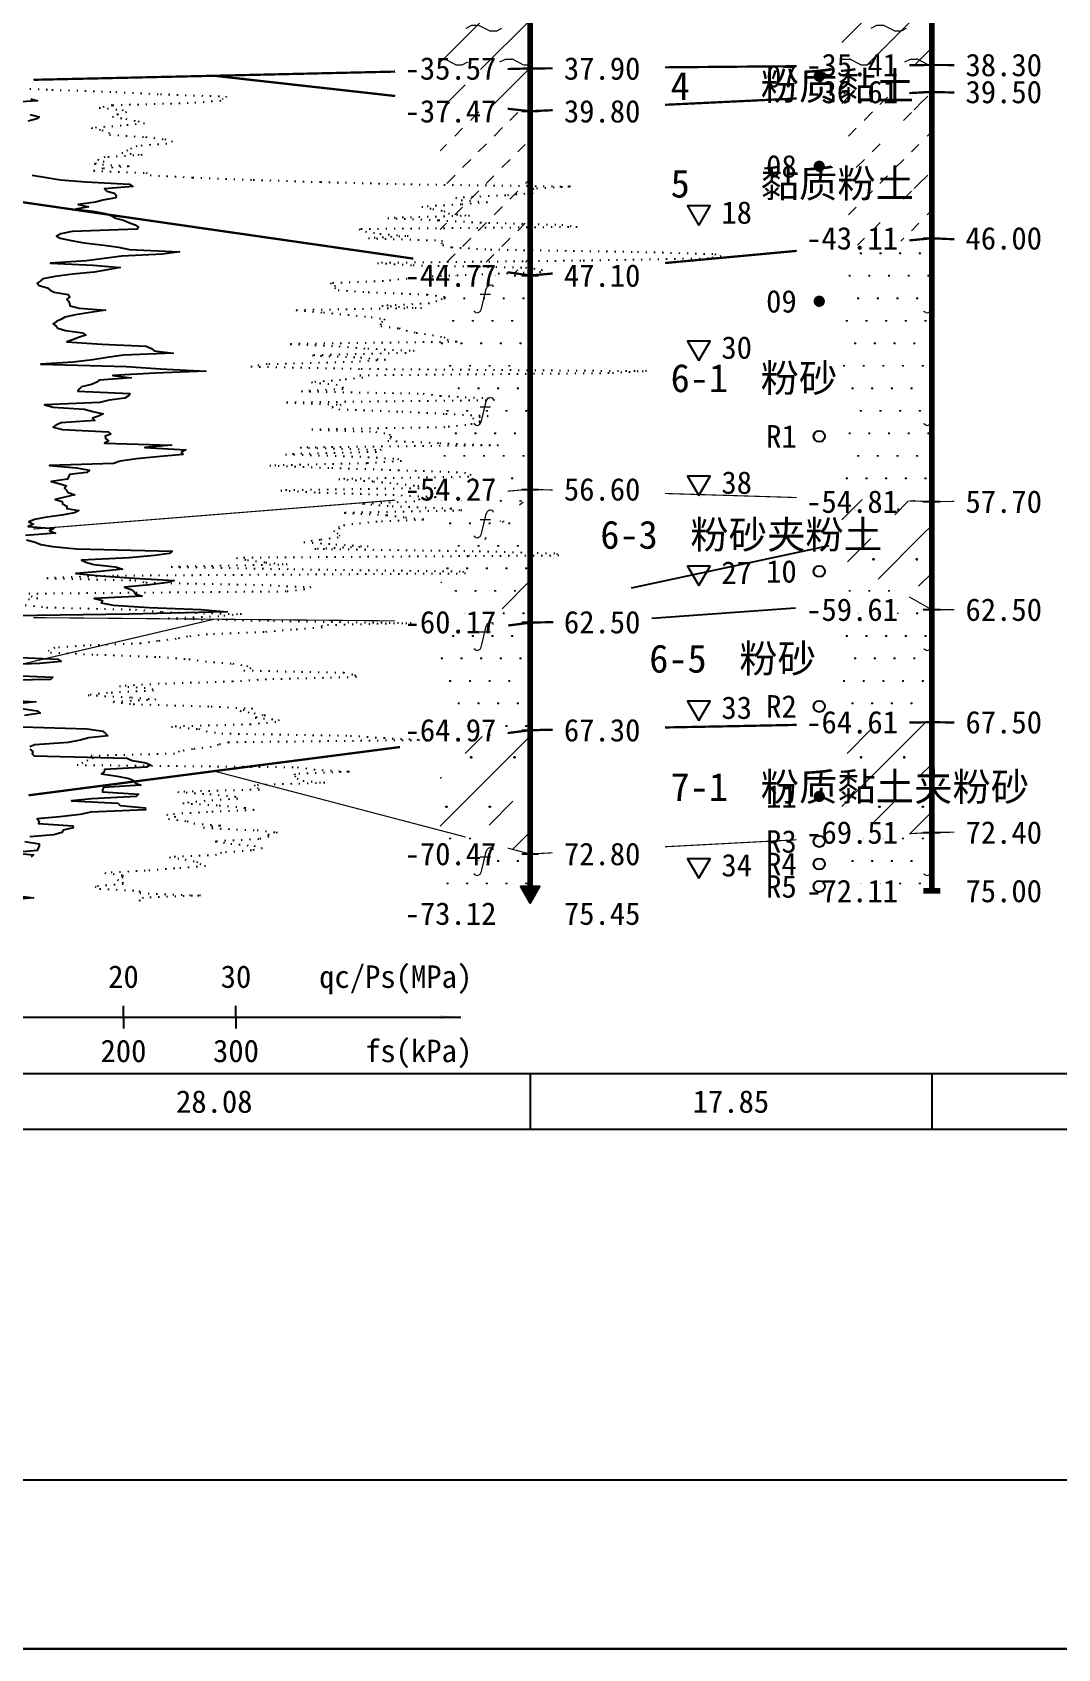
# Model space of a CAD drawing. Extents: x -37 to 3540, y -1485 to 297.
# Drawn here: x 154.7 to 245.8, y -594 to -450.4 of the extents above; entities that cross this region are included whole.
import ezdxf
from ezdxf.enums import TextEntityAlignment as Align

# ---------------------------------------------------------------- set-up
doc = ezdxf.new("R2010")
doc.units = 0
doc.linetypes.add('DOT', pattern=[6.35, 0, -6.35])
doc.layers.get('0').update_dxf_attribs({"linetype": 'CONTINUOUS'})
for name, color, linetype in [('CURVE', 200, 'CONTINUOUS'), ('FRAME', 7, 'CONTINUOUS'), ('HOLE', 41, 'CONTINUOUS'), ('RULER', 7, 'CONTINUOUS'), ('SAMPLE', 1, 'CONTINUOUS'), ('STRATUM', 241, 'CONTINUOUS')]:
    doc.layers.add(name, color=color, linetype=linetype)
doc.layers.add('HATCH', color=7, linetype='CONTINUOUS', lineweight=13)
doc.styles.add('ST', font='')
doc.styles.get('ST').set_extended_font_data('SimSun')
pattern_1 = [(45, (134.838, -594), (-2.12132, 2.12132), [10, 0]), (26.565, (135.912, -594.2536), (5.999823, 5.999812), [0.567, -12.849]), (0, (135.345, -594.2536), (0, 6), [0.567, -5.433]), (26.565, (133.2567, -594), (5.999823, 5.999812), [0.567, -12.849]), (0, (133.764, -593.7464), (0, 6), [0.567, -5.433]), (153.435, (135.345, -594.2536), (-5.999818, -5e-06), [1.134, -12.2826]), (26.565, (138.912, -591.2536), (5.999823, 5.999812), [0.567, -12.849]), (0, (138.345, -591.2536), (0, 6), [0.567, -5.433]), (26.565, (136.2567, -591), (5.999823, 5.999812), [0.567, -12.849]), (0, (136.764, -590.7464), (0, 6), [0.567, -5.433]), (153.435, (138.345, -591.2536), (-5.999818, -5e-06), [1.134, -12.2826])]
pattern_2 = [(45, (134.838, -594), (-4.24264, 4.24264), [10, 0]), (45, (135.899, -597.182), (-2.12132, 6.36396), [3, -3])]
pattern_3 = [(45, (134.838, -594), (-6e-07, 6.99998), [0.9473, -8.9522]), (45, (136.238, -592.6), (-6e-07, 6.99998), [0.9869, -8.9126]), (45, (137.638, -591.2), (-6e-07, 6.99998), [1.06018, -8.8393]), (45, (139.038, -589.8), (-6e-07, 6.99998), [0.94918, -8.95032]), (45, (140.438, -588.4), (-6e-07, 6.99998), [1.0365, -8.863]), (45, (138.338, -594), (-6e-07, 6.99998), [1.01335, -8.88615]), (45, (139.738, -592.6), (-6e-07, 6.99998), [1.07896, -12.12037]), (45, (141.138, -591.2), (-6e-07, 6.99998), [0.99882, -8.90067]), (45, (135.538, -589.8), (-4e-07, 6.99998), [1.05533, -8.84416]), (45, (136.938, -588.4), (-4e-07, 6.99998), [1.0365, -8.863])]
pattern_4 = [(82.875, (134.0034, -595.206), (0.000369, 10.000176), [0.0893, -80.5337]), (143.13, (134.1044, -595.2818), (-29.999964, 20.000054), [0.12627, -49.87373]), (172.875, (134.2816, -595.304), (-70.000246, 9.99966), [0.17857, -80.44443]), (206.565, (134.46, -595.2147), (-9.9997, -9.99969), [0.19954, -22.16046]), (243.435, (134.5493, -595.0363), (9e-06, -9.9997), [0.19954, -22.16146]), (255.964, (134.6386, -594.679), (-0.0002, -9.9995), [0.36813, -40.86287]), (255.964, (134.9486, -593.439), (-0.0002, -9.9995), [1.2784, -39.9526]), (255.964, (135.017, -593.165), (-0.0002, -9.9995), [0.28235, -40.94865]), (216.87, (135.2073, -592.9108), (-9.999982, -10.000018), [0.12627, -49.87373]), (243.435, (135.1063, -592.9865), (9e-06, -9.9997), [0.19954, -22.16146]), (206.565, (135.386, -592.8215), (-9.9997, -9.99969), [0.19954, -22.16046]), (172.875, (135.563, -592.8437), (-70.000246, 9.99966), [0.17857, -80.44443]), (143.13, (135.664, -592.9194), (-29.999964, 20.000054), [0.12627, -49.87373]), (82.875, (135.6529, -593.008), (0.000369, 10.000176), [0.0893, -80.5337]), (0, (134.508, -593.66), (0, 10), [0.89286, -9.10714]), (0, (134.863, -594), (1, 2), [0, -1.75]), (0, (134.838, -593.975), (1, 2), [0, -1.75]), (0, (134.838, -594), (1, 2), [0, -1.75]), (0, (134.813, -594), (1, 2), [0, -1.75]), (0, (134.838, -594.025), (1, 2), [0, -1.75])]
pattern_5 = [(82.875, (133.0018, -596.6533), (0.00081, 22.00039), [0.1964, -177.1742]), (143.13, (133.224, -596.82), (-65.99992, 44.00012), [0.2778, -109.7222]), (172.875, (133.614, -596.8687), (-154.00054, 21.999253), [0.3929, -176.9777]), (206.565, (134.007, -596.672), (-21.99935, -21.9993), [0.439, -48.753]), (243.435, (134.203, -596.28), (2e-05, -21.9993), [0.439, -48.7552]), (255.964, (134.399, -595.494), (-0.00044, -21.9989), [0.8099, -89.8983]), (255.964, (135.0813, -592.7656), (-0.00044, -21.9989), [2.8124, -87.8958]), (255.964, (135.232, -592.163), (-0.00044, -21.9989), [0.6212, -90.087]), (216.87, (135.6506, -591.6037), (-21.99996, -22.00004), [0.2778, -109.7222]), (243.435, (135.428, -591.77), (2e-05, -21.9993), [0.439, -48.7552]), (206.565, (136.043, -591.407), (-21.99935, -21.9993), [0.439, -48.753]), (172.875, (136.433, -591.456), (-154.00054, 21.999253), [0.3929, -176.9777]), (143.13, (136.6553, -591.6228), (-65.99992, 44.00012), [0.2778, -109.7222]), (82.875, (136.631, -591.8177), (0.00081, 22.00039), [0.1964, -177.1742]), (0, (134.113, -593.252), (0, 22), [1.9643, -20.0357]), (0, (134.893, -594), (2.2, 4.4), [0, -3.85]), (0, (134.838, -593.945), (2.2, 4.4), [0, -3.85]), (0, (134.838, -594), (2.2, 4.4), [0, -3.85]), (0, (134.783, -594), (2.2, 4.4), [0, -3.85]), (0, (134.838, -594.055), (2.2, 4.4), [0, -3.85])]

# ---------------------------------------------------------------- blocks, each defined once
blk = doc.blocks.new('Trigon')
blk.add_hatch(color=256).paths.add_polyline_path([(-0.87, 1.5), (0, 0), (0.87, 1.5)])
blk.add_lwpolyline([(0, 0), (0.87, 1.5), (-0.87, 1.5)], close=True)
blk = doc.blocks.new('Arrow')
for points in [[(-3.984779, 0.348623), (0, 0), (-3.189535, 0)], [(-3.189535, 0), (0, 0), (-3.984779, -0.348623)]]:
    blk.add_solid(points)
blk = doc.blocks.new('SampleSoilUndisturbed')
at = {"const_width": 0.5}
blk.add_lwpolyline([(-0.25, 0, 1), (0.25, 0, 1)], format="xyb", close=True, dxfattribs=at)
blk = doc.blocks.new('SampleSoilDisturbed')
blk.add_circle((0, 0), 0.5)
blk = doc.blocks.new('TrigonHollow')
blk.add_lwpolyline([(0, -1.15), (1, 0.58), (-1, 0.58)], close=True)

msp = doc.modelspace()

# ---------------------------------------------------------------- hatches: boundary and pattern name
at = {"layer": 'HATCH'}
h = msp.add_hatch(dxfattribs=at)
h.set_pattern_fill('YNNT', color=251, style=0)
h.set_pattern_definition(pattern_1)
h.paths.add_polyline_path([(234.65, -437.67), (226.65, -438.46), (226.65, -453.34), (234.65, -453.27)])
h.paths.add_polyline_path([(218.63, -449.13), (238.13, -449.13), (238.13, -444.25), (218.63, -444.25)], flags=9)
h.paths.add_polyline_path([(222.58, -454.76), (232.14, -454.76), (232.14, -451.83), (222.58, -451.83)], flags=9)
h.paths.add_polyline_path([(222.58, -439.16), (232.14, -439.16), (232.14, -436.23), (222.58, -436.23)], flags=9)
h = msp.add_hatch(dxfattribs=at)
h.set_pattern_fill('YNNT', color=251, style=0)
h.set_pattern_definition(pattern_1)
h.paths.add_polyline_path([(198.95, -441.18), (190.95, -440.8), (190.95, -453.77), (198.95, -453.58)])
h.paths.add_polyline_path([(186.88, -455.07), (196.44, -455.07), (196.44, -452.14), (186.88, -452.14)], flags=9)
h.paths.add_polyline_path([(186.88, -442.67), (196.44, -442.67), (196.44, -439.74), (186.88, -439.74)], flags=9)
h = msp.add_hatch(dxfattribs=at)
h.set_pattern_fill('FZNT', color=32, style=0)
h.set_pattern_definition(pattern_2)
h.paths.add_polyline_path([(198.95, -453.58), (190.95, -453.77), (190.95, -456.48), (198.95, -457.38)])
h.paths.add_polyline_path([(186.88, -458.87), (196.44, -458.87), (196.44, -455.94), (186.88, -455.94)], flags=9)
h.paths.add_polyline_path([(186.88, -455.07), (196.44, -455.07), (196.44, -452.14), (186.88, -452.14)], flags=9)
h = msp.add_hatch(dxfattribs=at)
h.set_pattern_fill('NZFT', color=52, style=0)
h.set_pattern_definition(pattern_3)
h.paths.add_polyline_path([(234.65, -455.67), (226.65, -456.06), (226.65, -469.41), (234.65, -468.67)])
h.paths.add_polyline_path([(218.62, -466.24), (234.57, -466.24), (234.57, -461.3), (218.62, -461.3)], flags=9)
h.paths.add_polyline_path([(218.62, -457.57), (234.57, -457.57), (234.57, -452.62), (218.62, -452.62)], flags=9)
h.paths.add_polyline_path([(222.58, -470.16), (232.14, -470.16), (232.14, -467.23), (222.58, -467.23)], flags=9)
h.paths.add_polyline_path([(222.58, -457.16), (232.14, -457.16), (232.14, -454.23), (222.58, -454.23)], flags=24)
h = msp.add_hatch(dxfattribs=at)
h.set_pattern_fill('NZFT', color=52, style=0)
h.set_pattern_definition(pattern_3)
h.paths.add_polyline_path([(198.95, -457.38), (190.95, -456.48), (190.95, -470.83), (198.95, -471.98)])
h.paths.add_polyline_path([(186.88, -473.47), (196.43, -473.47), (196.43, -470.57), (186.88, -470.57)], flags=9)
h.paths.add_polyline_path([(186.88, -458.87), (196.44, -458.87), (196.44, -455.94), (186.88, -455.94)], flags=9)
h = msp.add_hatch(dxfattribs=at)
h.set_pattern_fill('FS', color=142, style=0)
h.set_pattern_definition(pattern_4)
h.paths.add_polyline_path([(234.65, -468.67), (226.65, -469.41), (226.65, -491.83), (234.65, -492.07)])
h.paths.add_polyline_path([(222.58, -493.56), (232.14, -493.56), (232.14, -490.63), (222.58, -490.63)], flags=9)
h.paths.add_polyline_path([(222.58, -470.16), (232.14, -470.16), (232.14, -467.23), (222.58, -467.23)], flags=9)
h = msp.add_hatch(dxfattribs=at)
h.set_pattern_fill('FS', color=142, style=0)
h.set_pattern_definition(pattern_4)
h.paths.add_polyline_path([(198.95, -471.98), (190.95, -470.83), (190.95, -491.62), (198.95, -490.98)])
h.paths.add_polyline_path([(186.88, -492.47), (196.43, -492.47), (196.43, -489.57), (186.88, -489.57)], flags=9)
h.paths.add_polyline_path([(186.88, -473.47), (196.43, -473.47), (196.43, -470.57), (186.88, -470.57)], flags=9)
h = msp.add_hatch(dxfattribs=at)
h.set_pattern_fill('FS', color=142, style=0)
h.set_pattern_definition(pattern_4)
h.paths.add_polyline_path([(198.95, -490.98), (190.95, -491.62), (190.95, -502.71), (198.95, -502.78)])
h.paths.add_polyline_path([(186.88, -504.27), (196.44, -504.27), (196.44, -501.34), (186.88, -501.34)], flags=9)
h.paths.add_polyline_path([(186.88, -492.47), (196.43, -492.47), (196.43, -489.57), (186.88, -489.57)], flags=9)
h = msp.add_hatch(dxfattribs=at)
h.set_pattern_fill('SZFT', color=142, scale=2.2, style=0)
h.set_pattern_definition([(45, (134.838, -594), (-2e-06, 15.4), [4.3383, -17.4406]), (45, (141.026, -587.777), (-2e-06, 15.4), [4.386, -17.3928]), (45, (145.986, -582.819), (-2e-06, 15.4), [3.99, -17.789]), (26.565, (134.838, -586.3), (15.4, 15.4), [0.2123, -34.2231]), (36.87, (136.378, -584.76), (15.4, 15.4), [0.435, -76.565]), (315, (142.538, -578.653), (15.4, 3e-06), [0.0727, -21.7062]), (26.565, (142.538, -594), (15.4, 15.4), [0.3184, -34.117]), (26.565, (144.078, -592.46), (15.4, 15.4), [0.2316, -34.2038]), (90, (144.848, -591.69), (-15.4, -1e-06), [0.0633, -15.3367]), (26.565, (145.618, -590.92), (15.4, 15.4), [0.2002, -68.6707]), (36.87, (147.158, -589.38), (15.4, 15.4), [0.2435, -76.7565]), (45, (148.698, -587.84), (-5e-07, 15.4), [0.24, -21.5388]), (315, (150.049, -586.195), (15.4, 3e-06), [0.0727, -21.7062]), (36.87, (137.918, -583.22), (15.4, 15.4), [0.2249, -76.7751]), (53.13, (139.458, -581.68), (30.8, 46.2), [0.2956, -76.7044]), (53.13, (140.998, -580.14), (30.8, 46.2), [0.2777, -76.7223])])
h.paths.add_polyline_path([(198.95, -490.98), (190.95, -491.62), (190.95, -502.71), (198.95, -502.78)])
h.paths.add_polyline_path([(186.88, -504.27), (196.44, -504.27), (196.44, -501.34), (186.88, -501.34)], flags=9)
h.paths.add_polyline_path([(186.88, -492.47), (196.43, -492.47), (196.43, -489.57), (186.88, -489.57)], flags=9)
h = msp.add_hatch(dxfattribs=at)
h.set_pattern_fill('FZNT', color=32, style=0)
h.set_pattern_definition(pattern_2)
h.paths.add_polyline_path([(234.65, -492.07), (226.65, -491.83), (226.65, -497.13), (234.65, -501.67)])
h.paths.add_polyline_path([(212.37, -497.45), (231.9, -497.45), (231.9, -492.5), (212.37, -492.5)], flags=9)
h.paths.add_polyline_path([(222.58, -493.56), (232.14, -493.56), (232.14, -490.63), (222.58, -490.63)], flags=9)
h = msp.add_hatch(dxfattribs=at)
h.set_pattern_fill('FS', color=32, scale=2.2, style=0)
h.set_pattern_definition(pattern_5)
h.paths.add_polyline_path([(234.65, -492.07), (226.65, -491.83), (226.65, -497.13), (234.65, -501.67)])
h.paths.add_polyline_path([(212.37, -497.45), (231.9, -497.45), (231.9, -492.5), (212.37, -492.5)], flags=9)
h.paths.add_polyline_path([(222.58, -493.56), (232.14, -493.56), (232.14, -490.63), (222.58, -490.63)], flags=9)
h = msp.add_hatch(dxfattribs=at)
h.set_pattern_fill('FS', color=142, style=0)
h.set_pattern_definition(pattern_4)
h.paths.add_polyline_path([(234.65, -501.67), (226.65, -497.13), (226.65, -511.83), (234.65, -511.67)])
h.paths.add_polyline_path([(222.58, -513.16), (232.14, -513.16), (232.14, -510.23), (222.58, -510.23)], flags=9)
h.paths.add_polyline_path([(222.58, -503.16), (232.14, -503.16), (232.14, -500.23), (222.58, -500.23)], flags=9)
h = msp.add_hatch(dxfattribs=at)
h.set_pattern_fill('FS', color=142, style=0)
h.set_pattern_definition(pattern_4)
h.paths.add_polyline_path([(198.95, -502.78), (190.95, -502.71), (190.95, -513.42), (198.95, -512.38)])
h.paths.add_polyline_path([(186.88, -513.87), (196.44, -513.87), (196.44, -510.94), (186.88, -510.94)], flags=9)
h.paths.add_polyline_path([(186.88, -504.27), (196.44, -504.27), (196.44, -501.34), (186.88, -501.34)], flags=9)
h = msp.add_hatch(dxfattribs=at)
h.set_pattern_fill('FZNT', color=32, style=0)
h.set_pattern_definition(pattern_2)
h.paths.add_polyline_path([(198.95, -512.38), (190.95, -513.42), (190.95, -521.29), (198.95, -523.38)])
h.paths.add_polyline_path([(186.88, -524.87), (196.44, -524.87), (196.44, -521.94), (186.88, -521.94)], flags=9)
h.paths.add_polyline_path([(186.88, -513.87), (196.44, -513.87), (196.44, -510.94), (186.88, -510.94)], flags=9)
h = msp.add_hatch(dxfattribs=at)
h.set_pattern_fill('FS', color=32, scale=2.2, style=0)
h.set_pattern_definition(pattern_5)
h.paths.add_polyline_path([(198.95, -512.38), (190.95, -513.42), (190.95, -521.29), (198.95, -523.38)])
h.paths.add_polyline_path([(186.88, -524.87), (196.44, -524.87), (196.44, -521.94), (186.88, -521.94)], flags=9)
h.paths.add_polyline_path([(186.88, -513.87), (196.44, -513.87), (196.44, -510.94), (186.88, -510.94)], flags=9)
h = msp.add_hatch(dxfattribs=at)
h.set_pattern_fill('FZNT', color=32, style=0)
h.set_pattern_definition(pattern_2)
h.paths.add_polyline_path([(234.65, -511.67), (226.65, -511.83), (226.65, -521.9), (234.65, -521.47)])
h.paths.add_polyline_path([(218.62, -519.86), (245.29, -519.86), (245.29, -514.92), (218.62, -514.92)], flags=9)
h.paths.add_polyline_path([(222.58, -522.96), (232.14, -522.96), (232.14, -520.03), (222.58, -520.03)], flags=9)
h.paths.add_polyline_path([(222.58, -513.16), (232.14, -513.16), (232.14, -510.23), (222.58, -510.23)], flags=9)
h = msp.add_hatch(dxfattribs=at)
h.set_pattern_fill('FS', color=32, scale=2.2, style=0)
h.set_pattern_definition(pattern_5)
h.paths.add_polyline_path([(234.65, -511.67), (226.65, -511.83), (226.65, -521.9), (234.65, -521.47)])
h.paths.add_polyline_path([(218.62, -519.86), (245.29, -519.86), (245.29, -514.92), (218.62, -514.92)], flags=9)
h.paths.add_polyline_path([(222.58, -522.96), (232.14, -522.96), (232.14, -520.03), (222.58, -520.03)], flags=9)
h.paths.add_polyline_path([(222.58, -513.16), (232.14, -513.16), (232.14, -510.23), (222.58, -510.23)], flags=9)
h = msp.add_hatch(dxfattribs=at)
h.set_pattern_fill('FS', color=142, style=0)
h.set_pattern_definition(pattern_4)
h.paths.add_polyline_path([(198.95, -523.38), (190.95, -521.29), (190.95, -527.78), (198.95, -527.78), (198.08, -526.28), (198.95, -526.28)])
h.paths.add_polyline_path([(186.88, -530.17), (196.44, -530.17), (196.44, -527.24), (186.88, -527.24)], flags=9)
h.paths.add_polyline_path([(186.88, -524.87), (196.44, -524.87), (196.44, -521.94), (186.88, -521.94)], flags=9)
h = msp.add_hatch(dxfattribs=at)
h.set_pattern_fill('FS', color=142, style=0)
h.set_pattern_definition(pattern_4)
h.paths.add_polyline_path([(234.65, -521.47), (226.65, -521.9), (226.65, -526.67), (234.65, -526.67)])
h.paths.add_polyline_path([(222.58, -528.16), (232.13, -528.16), (232.13, -525.24), (222.58, -525.24)], flags=9)
h.paths.add_polyline_path([(222.58, -522.96), (232.14, -522.96), (232.14, -520.03), (222.58, -520.03)], flags=9)

# ---------------------------------------------------------------- linework, layer by layer
at = {"layer": 'CURVE', "color": 100, "linetype": 'DOT', "ltscale": 0.1}
for points in [[(151.53, -455.27), (156.44, -455.47), (162.12, -455.67), (166.08, -455.87), (171.95, -456.07), (171.64, -456.27), (171.44, -456.47), (168.56, -456.67), (161.81, -456.87), (160.65, -457.07), (162.69, -457.27), (163.08, -457.47), (162.29, -457.67), (161.82, -457.87), (163.01, -458.07), (164.1, -458.27), (164.67, -458.47), (162.6, -458.67), (159.94, -458.87), (160.91, -459.07), (161.5, -459.27), (161.55, -459.47), (164.77, -459.67), (166.47, -459.87), (167.15, -460.07), (166.66, -460.27), (163.99, -460.47), (163.51, -460.67), (163.2, -460.87), (162.64, -461.07), (164.45, -461.27), (161.18, -461.47), (160.5, -461.67), (161.08, -461.87), (160.2, -462.07), (163.31, -462.27), (160.97, -462.47), (160.13, -462.67), (164.83, -462.87), (165.17, -463.07), (168.94, -463.27), (174.34, -463.47), (180.33, -463.67), (188.35, -463.87), (202.55, -464.07), (199.29, -464.27), (198.86, -464.47), (199.22, -464.67), (196.78, -464.87), (192.35, -465.07), (192.83, -465.27), (195.16, -465.47), (192.82, -465.67), (189.32, -465.87), (190.3, -466.07), (191.29, -466.27), (191.68, -466.47), (193.56, -466.67), (186.29, -466.87), (190.81, -467.07), (194.52, -467.27), (201.77, -467.47), (203.12, -467.67), (183.75, -467.87), (184.3, -468.07), (185.6, -468.27), (188.11, -468.47), (184.57, -468.67), (191.11, -468.87), (191.06, -469.07), (191.17, -469.27), (191.98, -469.47), (195.43, -469.67), (208.49, -469.87), (215.37, -470.07), (215.93, -470.27), (214.8, -470.47), (203.46, -470.67), (185.37, -470.87), (188.55, -471.07), (198.53, -471.27), (200.03, -471.47), (199.89, -471.67), (195.48, -471.87), (190.17, -472.07), (188.02, -472.27), (185.9, -472.47), (181.16, -472.67), (181.59, -472.87), (181.57, -473.07), (181.87, -473.27), (184.56, -473.47), (189.79, -473.67), (191.39, -473.87), (191.13, -474.07), (190.65, -474.27), (189.99, -474.47), (185.78, -474.67), (189.29, -474.87), (178.14, -475.07), (180.57, -475.27), (182.75, -475.47), (184.82, -475.67), (186.03, -475.87), (185.83, -476.07), (185.64, -476.27), (185.68, -476.47), (187.3, -476.67), (187.91, -476.87), (188.83, -477.07), (190.26, -477.27), (191.28, -477.47), (191.56, -477.67), (192.46, -477.87), (177.62, -478.07), (181.97, -478.27), (184.51, -478.47), (188.65, -478.67), (187.9, -478.87), (179.59, -479.07), (183.88, -479.27), (186.08, -479.47), (183.16, -479.67), (175.57, -479.87), (174.13, -480.07), (183.92, -480.27), (209.3, -480.47), (205.96, -480.67), (183.79, -480.87), (184.08, -481.07), (182.1, -481.27), (179.5, -481.47), (181.71, -481.67), (182.28, -481.87), (182.32, -482.07), (178.61, -482.27), (189.43, -482.47), (190.97, -482.67), (195.12, -482.87), (195.78, -483.07), (177.29, -483.27), (182.16, -483.47), (181.35, -483.67), (181.94, -483.87), (187.54, -484.07), (191.46, -484.27), (195.22, -484.47), (193.82, -484.67), (194.43, -484.87), (194.51, -485.07), (193.23, -485.27), (191.37, -485.47), (179.53, -485.67), (185.22, -485.87), (186.46, -486.07), (186.57, -486.27), (186.55, -486.47), (186.29, -486.67), (190.91, -486.87), (196.1, -487.07), (178.51, -487.27), (185.71, -487.47), (185.28, -487.67), (177.2, -487.87), (183.8, -488.07), (187.17, -488.27), (187.5, -488.47), (184.43, -488.67), (175.81, -488.87), (181.31, -489.07), (187.24, -489.27), (193.11, -489.47), (193.68, -489.67), (193.49, -489.87), (181.94, -490.07), (185.01, -490.27), (187.1, -490.47), (188.97, -490.67), (190.54, -490.87), (176.79, -491.07), (180.17, -491.27), (186.75, -491.47), (190.61, -491.67), (189.1, -491.87), (188.7, -492.07), (184.04, -492.27), (186.68, -492.47), (191.89, -492.67), (192.89, -492.87), (182.43, -493.07), (186.2, -493.27), (187.87, -493.47), (189.5, -493.67), (185.34, -493.87), (183.19, -494.07), (181.9, -494.27), (182.02, -494.47), (181.47, -494.67), (181.77, -494.87), (182.02, -495.07), (181.89, -495.27), (180.29, -495.47), (178.83, -495.67), (181.67, -495.87), (184.55, -496.07), (179.82, -496.27), (194.43, -496.47), (201.28, -496.67), (201.51, -496.87), (172.85, -497.07), (173.81, -497.27), (175.43, -497.47), (177.35, -497.67), (167.05, -497.87), (177.94, -498.07), (192.94, -498.27), (193.21, -498.47), (161.91, -498.67), (156, -498.87), (163.8, -499.07), (164.8, -499.27), (175.1, -499.47), (179.46, -499.67), (178.91, -499.87), (177.26, -500.07), (153.8, -500.27)], [(154.6, -500.47), (155.18, -500.67), (153.5, -500.87)], [(154.05, -501.27), (155.97, -501.47), (163.87, -501.67), (166.23, -501.87), (173.28, -502.07), (171.28, -502.27), (166.78, -502.47), (176.13, -502.67), (188.37, -502.87), (180.41, -503.07), (180.46, -503.27), (177.74, -503.47), (175.3, -503.67), (170.26, -503.87), (168.49, -504.07), (167.48, -504.27), (165.83, -504.47), (164.33, -504.67), (159.32, -504.87), (156.7, -505.07), (156.1, -505.27), (156.31, -505.47), (160.42, -505.67), (165.97, -505.87), (168.62, -506.07), (170.08, -506.27), (172.51, -506.47), (173.74, -506.67), (174.13, -506.87), (173.49, -507.07), (182.36, -507.27), (183.35, -507.47), (183.51, -507.67), (175.5, -507.87), (172.51, -508.07), (165.97, -508.27), (162.44, -508.47), (165.33, -508.67), (165.48, -508.87), (161.39, -509.07), (159.65, -509.27), (163.51, -509.47), (165.68, -509.67), (161.87, -509.87), (163.67, -510.07), (170.58, -510.27), (174.26, -510.47), (173.15, -510.67), (174.41, -510.87), (175.41, -511.07), (174.5, -511.27), (176.63, -511.47), (176.34, -511.67), (174.11, -511.87), (167.07, -512.07), (169.5, -512.27), (170.15, -512.47), (171.53, -512.67), (182.98, -512.87), (185.96, -513.07), (189.86, -513.27), (172.14, -513.47), (171.24, -513.67), (170.59, -513.87), (168.93, -514.07), (167.79, -514.27), (167.34, -514.47), (159.92, -514.67), (160.1, -514.87), (159.62, -515.07), (159.18, -515.27), (158.67, -515.47), (178.27, -515.67), (179.73, -515.87), (182.88, -516.07), (178.02, -516.27), (178.01, -516.47), (178.24, -516.67), (178.75, -516.87), (180.69, -517.07), (174.42, -517.27), (174.68, -517.47), (174.88, -517.67), (167.63, -517.87), (170.48, -518.07), (172.71, -518.27), (172.95, -518.47), (170.06, -518.67), (168.09, -518.87), (171.31, -519.07), (173.58, -519.27), (174.43, -519.47), (170.28, -519.67), (166.64, -519.87), (167.41, -520.07), (166.79, -520.27), (168.45, -520.47), (169.05, -520.67), (171.46, -520.87), (169.91, -521.07), (174.68, -521.27), (176.45, -521.47), (175.64, -521.67), (175.73, -521.87), (174.83, -522.07), (170.96, -522.27), (172.33, -522.47), (174.4, -522.67), (175.13, -522.87), (174.17, -523.07), (171.51, -523.27), (171.08, -523.47), (166.89, -523.67), (168.27, -523.87), (169.3, -524.07), (169.59, -524.27), (170.1, -524.47), (167.35, -524.67), (164.74, -524.87), (161.14, -525.07), (162.72, -525.27), (162.74, -525.47), (162.28, -525.67), (162.72, -525.87), (162.78, -526.07), (160.29, -526.27), (160.68, -526.47), (164.22, -526.67), (164.25, -526.87), (169.66, -527.07), (164.59, -527.27), (164.21, -527.47), (164.21, -527.67)]]:
    msp.add_lwpolyline(points, dxfattribs=at)
at = {"layer": 'CURVE', "color": 30, "linetype": 'Continuous'}
for points in [[(154.56, -456.27), (155.17, -456.47), (151.73, -456.67)], [(154.5, -457.67), (155.31, -457.87), (155.11, -458.07), (154.34, -458.27)], [(154.68, -463.07), (155.95, -463.27), (157.2, -463.47), (159.44, -463.67), (163.33, -463.87), (163.64, -464.07), (161.12, -464.27), (161.32, -464.47), (162, -464.67), (162.14, -464.87), (162.13, -465.07), (160.97, -465.27), (160.32, -465.47), (158.76, -465.67), (159.68, -465.87), (158.57, -466.07), (160.06, -466.27), (161.2, -466.47), (161.77, -466.67), (162.1, -466.87), (162.81, -467.07), (163.27, -467.27), (163.83, -467.47), (164.12, -467.67), (164.03, -467.87), (158.24, -468.07), (157.23, -468.27), (156.85, -468.47), (157.16, -468.67), (158.16, -468.87), (159.3, -469.07), (161.07, -469.27), (162.35, -469.47), (163.32, -469.67), (167.79, -469.87), (166.28, -470.07), (162.64, -470.27), (161.07, -470.47), (159.47, -470.67), (156.32, -470.87), (160.11, -471.07), (162.5, -471.27), (161.38, -471.47), (160.18, -471.67), (158.26, -471.87), (156.72, -472.07), (155.64, -472.27), (155.39, -472.47), (155.12, -472.67), (155.3, -472.87), (156.05, -473.07), (156.28, -473.27), (156.65, -473.47), (157.89, -473.67), (158.02, -473.87), (157.75, -474.07), (157.92, -474.27), (158.01, -474.47), (158.04, -474.67), (158.86, -474.87), (161.19, -475.07), (159.85, -475.27), (158.54, -475.47), (157.6, -475.67), (157.3, -475.87), (156.84, -476.07), (156.56, -476.27), (156.82, -476.47), (156.97, -476.67), (157.65, -476.87), (159.16, -477.07), (159.44, -477.27), (158.9, -477.47), (158.35, -477.67), (157.75, -477.87), (160.86, -478.07), (164.82, -478.27), (165.28, -478.47), (165.54, -478.67), (167.21, -478.87), (162.81, -479.07), (161.35, -479.27), (160.07, -479.47), (158.34, -479.67), (155.45, -479.87), (163.06, -480.07), (166.09, -480.27), (170.11, -480.47), (165.63, -480.67), (161.85, -480.87), (163.47, -481.07), (160.65, -481.27), (160.44, -481.47), (159.96, -481.67), (159.08, -481.87), (158.87, -482.07), (158.75, -482.27), (163.36, -482.47), (163.25, -482.67), (162.93, -482.87), (161.54, -483.07), (160.7, -483.27), (155.77, -483.47), (156.54, -483.67), (159.3, -483.87), (160.06, -484.07), (160.99, -484.27), (160.57, -484.47), (160.05, -484.67), (160.25, -484.87), (157.27, -485.07), (156.78, -485.27), (156.55, -485.47), (157.39, -485.67), (161.48, -485.87), (161.68, -486.07), (161.16, -486.27), (161.19, -486.47), (161.48, -486.67), (161.11, -486.87), (167.07, -487.07), (164.7, -487.27), (168.34, -487.47), (167.97, -487.67), (168.09, -487.87), (166.09, -488.07), (163.97, -488.27), (162.5, -488.47), (161.91, -488.67), (156.23, -488.87), (158.62, -489.07), (159.77, -489.27), (159.54, -489.47), (158.01, -489.67), (157.9, -489.87), (157.82, -490.07), (156.37, -490.27), (157.05, -490.47), (157.72, -490.67), (157.55, -490.87), (157.76, -491.07), (157.87, -491.27), (158.48, -491.47), (157.6, -491.67), (156.74, -491.87), (157.34, -492.07), (157.38, -492.27), (157.75, -492.47), (157.76, -492.67), (158.83, -492.87), (158.44, -493.07), (157.3, -493.27), (155.81, -493.47), (154.89, -493.67), (154.39, -493.87), (154.8, -494.07), (154.33, -494.27), (156.6, -494.47), (156.22, -494.67), (156.76, -494.87), (154.08, -495.07)], [(154.18, -495.47), (154.95, -495.67), (155.44, -495.87), (156.5, -496.07), (158.62, -496.27), (167.12, -496.47), (166.89, -496.67), (165.56, -496.87), (163.29, -497.07), (159.07, -497.27), (159.54, -497.47), (160.16, -497.67), (162.1, -497.87), (162.7, -498.07), (160.74, -498.27), (158.57, -498.47), (160.8, -498.67), (163.75, -498.87), (167.3, -499.07), (166.75, -499.27), (165.15, -499.47), (162.88, -499.67), (163.46, -499.87), (163.72, -500.07), (163.85, -500.27), (164.45, -500.47), (160.2, -500.67), (160.93, -500.87), (160.81, -501.07), (161.89, -501.27), (165.09, -501.47), (169.71, -501.67), (172.03, -501.87), (163.28, -502.07), (149, -502.27)], [(152.32, -505.87), (156.96, -506.07), (157.25, -506.27), (155.33, -506.47), (150.1, -506.67)], [(151.6, -507.47), (156.52, -507.67), (156.3, -507.87), (146.62, -508.07)], [(151.11, -509.67), (155.02, -509.87), (153.09, -510.07)], [(153.7, -510.47), (155.12, -510.67), (155.4, -510.87), (154.01, -511.07)], [(153.78, -512.07), (159.58, -512.27), (160.96, -512.47), (161.21, -512.67), (161.4, -512.87), (159.72, -513.07), (158.95, -513.27), (157.89, -513.47), (154.93, -513.67), (154.46, -513.87)], [(154.48, -514.07), (154.74, -514.27), (154.69, -514.47), (154.86, -514.67), (163.1, -514.87), (163.56, -515.07), (164.8, -515.27), (165.19, -515.47), (164.85, -515.67), (161.12, -515.87), (161.09, -516.07), (160.85, -516.27), (162.24, -516.47), (163.31, -516.67), (163.76, -516.87), (163.84, -517.07), (164.33, -517.27), (161.02, -517.47), (160.93, -517.67), (160.92, -517.87), (164.13, -518.07), (163.93, -518.27), (159.99, -518.47), (158.19, -518.67), (162.31, -518.87), (162.51, -519.07), (164.73, -519.27), (164.76, -519.47), (159.9, -519.67), (158.96, -519.87), (157.13, -520.07), (155.12, -520.27), (155.29, -520.47), (155.23, -520.67), (158.29, -520.87), (158.32, -521.07), (157.43, -521.27), (157.33, -521.47), (156.62, -521.67), (154.48, -521.87)], [(154.02, -522.27), (155.29, -522.47), (155.3, -522.67), (155.21, -522.87), (155.13, -523.07), (152.91, -523.27), (154.79, -523.47), (154.58, -523.67)], [(153.17, -527.07), (154.79, -527.27), (152.95, -527.47)]]:
    msp.add_lwpolyline(points, dxfattribs=at)
at = {"layer": 'FRAME', "linetype": 'Continuous'}
msp.add_line((-17.39, -579), (534.84, -579), dxfattribs=at)
at = {"layer": 'FRAME', "color": 245, "linetype": 'Continuous'}
for p, q in [((-37.39, -594), (678.45, -594)), ((701.72, -594), (-37.39, -594))]:
    msp.add_line(p, q, dxfattribs=at)
at = {"layer": 'HOLE', "linetype": 'Continuous', "const_width": 0.5}
for points in [[(198.95, -377.78), (198.95, -526.48)], [(234.65, -376.67), (234.65, -526.67)], [(233.9, -526.67), (235.4, -526.67)]]:
    msp.add_lwpolyline(points, dxfattribs=at)
at = {"layer": 'HOLE', "linetype": 'Continuous'}
for points in [[(198.2, -453.58), (199.7, -453.58)], [(233.9, -453.27), (235.4, -453.27)], [(233.9, -455.67), (235.4, -455.67)], [(198.2, -457.38), (199.7, -457.38)], [(233.9, -468.67), (235.4, -468.67)], [(198.2, -471.98), (199.7, -471.98)], [(198.2, -490.98), (199.7, -490.98)], [(233.9, -492.07), (235.4, -492.07)], [(233.9, -501.67), (235.4, -501.67)], [(198.2, -502.78), (199.7, -502.78)], [(198.2, -512.38), (199.7, -512.38)], [(233.9, -511.67), (235.4, -511.67)], [(233.9, -521.47), (235.4, -521.47)], [(198.2, -523.38), (199.7, -523.38)]]:
    msp.add_lwpolyline(points, dxfattribs=at)
at = {"layer": 'RULER', "linetype": 'Continuous'}
for points in [[(162.8, -537.88), (162.8, -536.88)], [(172.8, -537.88), (172.8, -536.88)], [(142.8, -537.88), (192.8, -537.88)], [(162.8, -537.88), (162.8, -538.88)], [(172.8, -537.88), (172.8, -538.88)], [(142.8, -542.88), (198.95, -542.88), (198.95, -547.88), (142.8, -547.88)], [(198.95, -542.88), (234.65, -542.88), (234.65, -547.88), (198.95, -547.88)], [(234.65, -542.88), (271.17, -542.88), (271.17, -547.88), (234.65, -547.88)]]:
    msp.add_lwpolyline(points, dxfattribs=at)
at = {"layer": 'STRATUM', "linetype": 'Continuous'}
for points, const_width in [([(154.8, -454.59), (170.87, -454.23), (186.95, -453.86)], 0.2), ([(196.95, -453.63), (198.95, -453.58), (200.95, -453.57)], 0.2), ([(210.95, -453.48), (216.8, -453.43), (222.65, -453.38)], 0.2), ([(232.65, -453.29), (234.65, -453.27), (236.65, -453.28)], 0.2), ([(170.87, -454.23), (184.91, -455.8), (186.95, -456.03)], 0.2), ([(210.95, -456.81), (216.8, -456.53), (222.65, -456.25)], 0.2), ([(232.65, -455.77), (234.65, -455.67), (236.65, -455.72)], 0.2), ([(196.95, -457.16), (198.95, -457.38), (200.95, -457.29)], 0.2), ([(153.17, -465.37), (170.87, -467.93), (188.57, -470.48)], 0.2), ([(232.65, -468.86), (234.65, -468.67), (236.65, -468.76)], 0.2), ([(210.95, -470.87), (216.8, -470.33), (222.65, -469.79)], 0.2), ([(196.95, -471.69), (198.95, -471.98), (200.95, -471.8)], 0.2), ([(196.95, -491.14), (198.95, -490.98), (200.95, -491.04)], 0.1), ([(154.8, -494.51), (170.87, -493.23), (186.95, -491.94)], 0.1), ([(210.95, -491.35), (216.8, -491.53), (222.65, -491.71)], 0.1), ([(232.65, -492.01), (234.65, -492.07), (236.65, -492.05)], 0.1), ([(232.65, -500.54), (234.65, -501.67), (236.65, -501.67)], 0.1), ([(149.23, -507.57), (156.83, -505.8), (170.87, -502.52)], 0.1), ([(154.8, -502.38), (170.87, -502.52), (186.95, -502.67)], 0.1), ([(197, -503.08), (199, -502.82), (201, -502.78)], 0.2), ([(196.95, -512.64), (198.95, -512.38), (200.95, -512.34)], 0.2), ([(210.95, -512.14), (216.8, -512.03), (222.65, -511.91)], 0.2), ([(232.65, -511.71), (234.65, -511.67), (236.65, -511.7)], 0.2), ([(154.36, -518.17), (170.87, -516.02), (187.38, -513.88)], 0.2), ([(170.87, -516.02), (184.91, -519.7), (193.22, -521.88)], 0.1), ([(196.95, -522.86), (198.95, -523.38), (200.95, -523.28)], 0.1), ([(210.95, -522.74), (216.8, -522.43), (222.65, -522.12)], 0.1), ([(232.65, -521.58), (234.65, -521.47), (236.65, -521.45)], 0.1)]:
    msp.add_lwpolyline(points, dxfattribs=dict(at, const_width=const_width))
at = {"layer": 'STRATUM'}
for points in [[(207.95, -499.72), (225.53, -495.96)], [(222.55, -501.55), (209.77, -502.46)]]:
    msp.add_lwpolyline(points, dxfattribs=at)

# ---------------------------------------------------------------- block references
at = {"layer": 'CURVE'}
for p in [(213.95, -466.38), (213.95, -478.38), (213.95, -490.38), (213.95, -498.38), (213.95, -510.38), (213.95, -524.38)]:
    msp.add_blockref('TrigonHollow', p, dxfattribs=at)
at = {"layer": 'HOLE'}
msp.add_blockref('Trigon', (198.95, -527.78), dxfattribs=at)
at = {"layer": 'RULER', "xscale": 0.5, "yscale": 0.5, "zscale": 0.5}
msp.add_blockref('Arrow', (192.8, -537.88), dxfattribs=at)
at = {"layer": 'SAMPLE'}
for name, p in [('SampleSoilUndisturbed', (224.65, -454.27)), ('SampleSoilUndisturbed', (224.65, -462.27)), ('SampleSoilUndisturbed', (224.65, -474.27)), ('SampleSoilDisturbed', (224.65, -486.27)), ('SampleSoilDisturbed', (224.65, -498.27)), ('SampleSoilDisturbed', (224.65, -510.27)), ('SampleSoilUndisturbed', (224.65, -518.27)), ('SampleSoilDisturbed', (224.65, -522.27)), ('SampleSoilDisturbed', (224.65, -524.27)), ('SampleSoilDisturbed', (224.65, -526.27))]:
    msp.add_blockref(name, p, dxfattribs=at)

# ---------------------------------------------------------------- texts
at = {"layer": 'CURVE', "style": 'ST'}
for s, p in [('18', (215.95, -466.38)), ('30', (215.95, -478.38)), ('38', (215.95, -490.38)), ('27', (215.95, -498.38)), ('33', (215.95, -510.38)), ('34', (215.95, -524.38))]:
    msp.add_text(s, height=2, dxfattribs=at).set_placement(p, align=Align.MIDDLE_LEFT)
at = {"layer": 'HOLE', "style": 'ST'}
for s, p in [('-35.41', (231.65, -453.27)), ('-35.57', (195.95, -453.58)), ('-36.61', (231.65, -455.67)), ('-37.47', (195.95, -457.38)), ('-43.11', (231.65, -468.67)), ('-44.77', (195.95, -471.98)), ('-54.27', (195.95, -490.98)), ('-54.81', (231.65, -492.07)), ('-59.61', (231.65, -501.67)), ('-60.17', (195.95, -502.78)), ('-64.61', (231.65, -511.67)), ('-64.97', (195.95, -512.38)), ('-69.51', (231.65, -521.47)), ('-70.47', (195.95, -523.38)), ('-72.11', (231.65, -526.67)), ('-73.12', (195.95, -528.68))]:
    msp.add_text(s, height=2, dxfattribs=at).set_placement(p, align=Align.MIDDLE_RIGHT)
for s, p in [('38.30', (237.65, -453.27)), ('37.90', (201.95, -453.58)), ('39.50', (237.65, -455.67)), ('39.80', (201.95, -457.38)), ('46.00', (237.65, -468.67)), ('47.10', (201.95, -471.98)), ('56.60', (201.95, -490.98)), ('57.70', (237.65, -492.07)), ('62.50', (237.65, -501.67)), ('62.50', (201.95, -502.78)), ('67.50', (237.65, -511.67)), ('67.30', (201.95, -512.38)), ('72.40', (237.65, -521.47)), ('72.80', (201.95, -523.38)), ('75.00', (237.65, -526.67)), ('75.45', (201.95, -528.68))]:
    msp.add_text(s, height=2, dxfattribs=at).set_placement(p, align=Align.MIDDLE_LEFT)
at = {"layer": 'RULER', "style": 'ST'}
for s, p in [('20', (162.8, -535.88)), ('30', (172.8, -535.88))]:
    msp.add_text(s, height=2, dxfattribs=at).set_placement(p, align=Align.BOTTOM_CENTER)
msp.add_text('qc/Ps(MPa)', height=2, dxfattribs=at).set_placement((193.8, -535.88), align=Align.BOTTOM_RIGHT)
for s, p in [('200', (162.8, -539.88)), ('300', (172.8, -539.88))]:
    msp.add_text(s, height=2, dxfattribs=at).set_placement(p, align=Align.TOP_CENTER)
msp.add_text('fs(kPa)', height=2, dxfattribs=at).set_placement((193.8, -539.88), align=Align.TOP_RIGHT)
for s, p in [('28.08', (170.87, -545.38)), ('17.85', (216.8, -545.38))]:
    msp.add_text(s, height=2, dxfattribs=at).set_placement(p, align=Align.MIDDLE_CENTER)
at = {"layer": 'SAMPLE', "style": 'ST'}
for s, p in [('07', (222.65, -454.27)), ('08', (222.65, -462.27)), ('09', (222.65, -474.27)), ('R1', (222.65, -486.27)), ('10', (222.65, -498.27)), ('R2', (222.65, -510.27)), ('11', (222.65, -518.27)), ('R3', (222.65, -522.27)), ('R4', (222.65, -524.27)), ('R5', (222.65, -526.27))]:
    msp.add_text(s, height=2, dxfattribs=at).set_placement(p, align=Align.MIDDLE_RIGHT)
at = {"layer": 'STRATUM', "style": 'ST'}
for s, p in [('粉质黏土', (219.44, -455.13)), ('4', (211.44, -455.13)), ('黏质粉土', (219.44, -463.8)), ('5', (211.44, -463.8)), ('粉砂', (219.44, -481.09)), ('6-1', (211.44, -481.09)), ('6-3', (205.19, -495.01)), ('粉砂夹粉土', (213.19, -495.01)), ('6-5', (209.54, -506.02)), ('粉砂', (217.54, -506.02)), ('7-1', (211.44, -517.42)), ('粉质黏土夹粉砂', (219.44, -517.42))]:
    msp.add_text(s, height=2.5, dxfattribs=at).set_placement(p, align=Align.MIDDLE_LEFT)

doc.saveas('drawing.dxf')
